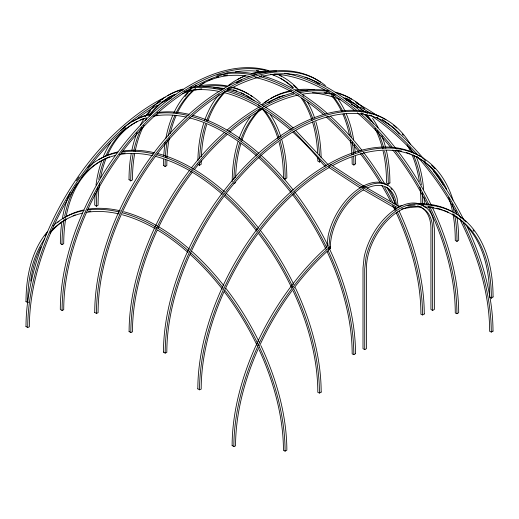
<?xml version="1.0" encoding="UTF-8"?>
<svg xmlns="http://www.w3.org/2000/svg" width="519" height="519" viewBox="0 0 519 519"><rect width="100%" height="100%" fill="white"/><g stroke="black" fill="none" stroke-linecap="round" stroke-linejoin="round"><path stroke-width="0.78" d="M329.15 165.613L361.743 186.918L397.768 207.717L399.487 206.724L363.462 185.925L330.869 164.62L329.15 165.613L329.033 167.527L360.355 188.001M326.918 247.115L328.092 236.158A49.266 28.441 -60 0 1 353.601 192.731A49.266 28.441 -60 0 1 387.622 185.277M395.991 209.91L394.842 209.248L395.141 207.795M279.086 142.414A180.878 104.429 -60 0 1 283.445 178.121L285.158 179.113L286.851 177.881A183.201 105.772 -60 0 0 281.7 139.52M317.777 157.679A180.878 104.429 -60 0 1 317.81 161.065L319.529 162.058L320.651 161.234M352.038 157.283A180.878 104.429 -60 0 1 352.174 164.03L353.893 165.023L355.58 163.79M383.087 151.048A180.878 104.429 -60 0 1 386.545 183.142L388.264 184.135L389.951 182.902M420.046 187.08A180.878 104.429 -60 0 1 420.909 203.714L422.628 204.707L424.315 203.474A183.201 105.772 -60 0 0 424.153 197.557M452.918 213.569A180.878 104.429 -60 0 1 455.273 240.427L456.992 241.419L458.686 240.187A183.201 105.772 -60 0 0 456.785 216.306M452.179 214.366A180.878 104.429 -60 0 1 489.644 297.173L491.363 298.166L493.05 296.933M129.049 179.665L130.736 180.897L132.455 179.905A180.878 104.429 60 0 1 134.674 153.806M95.172 193.23A183.201 105.772 60 0 0 94.73 205.031L96.372 206.238L98.091 205.245A180.878 104.429 60 0 1 99.667 183.032M163.42 165.321L165.107 166.554L166.826 165.561A180.878 104.429 60 0 1 166.904 160.488M61.858 221.911A183.201 105.772 60 0 0 60.366 243.456L62.008 244.663L63.727 243.671A180.878 104.429 60 0 1 65.803 218.343M197.784 164.062L199.471 165.295L201.19 164.302A180.878 104.429 60 0 1 201.223 160.916M25.95 301.494L27.637 302.726L28.785 302.064M233.842 183.681L235.555 182.688M361.743 186.918L363.462 185.925M329.909 246.804L330.356 248.465L328.637 249.451L329.812 237.151A49.266 28.441 -60 0 1 363.462 187.91A49.266 28.441 -60 0 1 397.106 198.297L398.086 206.303M355.58 353.647L353.867 354.639L352.174 353.926A180.878 104.429 60 0 0 327.145 251.702M396.218 212.758A180.878 104.429 60 0 1 420.909 314.242L422.596 314.962L424.315 313.969M425.463 207.535A49.266 28.441 -60 0 0 391.028 212.446A49.266 28.441 -60 0 0 364.176 256.996L363.002 267.953L363.002 348.664L364.721 349.657L366.44 348.664L366.44 268.083A46.814 27.027 -60 0 1 399.546 210.746A46.814 27.027 -60 0 1 432.645 229.859L432.645 310.44L430.932 309.447L430.932 228.866A46.814 27.027 -60 0 0 421.902 207.84M432.645 310.44L434.364 309.447L434.364 228.736L433.196 219.128A49.266 28.441 -60 0 0 399.546 208.742A49.266 28.441 -60 0 0 365.895 257.988L364.721 268.946L364.721 349.657M321.216 392.072L319.496 393.065L317.81 392.351A180.878 104.429 60 0 0 293.118 290.867M493.05 331.09L491.331 332.082L489.644 331.362A180.878 104.429 60 0 0 460.321 220.335M94.685 312.438L96.404 313.431L98.091 312.71A180.878 104.429 -60 0 1 261.557 76.475M232.149 445.574L233.868 446.567L235.555 445.847A180.878 104.429 -60 0 1 330.356 248.465M363.073 189.669L396.38 208.904M129.049 331.55L130.769 332.543L132.455 331.823A180.878 104.429 -60 0 1 157.147 230.345M163.42 352.122L165.133 353.115L166.826 352.395A180.878 104.429 -60 0 1 256.587 159.605A180.878 104.429 -60 0 1 399.877 133.766M197.784 388.835L199.504 389.827L201.19 389.107A180.878 104.429 -60 0 1 329.091 167.579M25.95 326.529L27.669 327.521L29.356 326.801A180.878 104.429 -60 0 1 126.046 127.758M295.564 130.288L328.092 164.627M293.845 131.281L326.373 165.619M325.238 166.554L322.591 163.757A180.878 104.429 60 0 0 292.885 132.215M394.842 208.035L394.842 209.248M330.356 248.51L330.356 247.245A46.814 27.027 -60 0 1 363.462 189.909M390.963 188.371A49.266 28.441 -60 0 1 391.91 189.61M417.594 205.9A46.814 27.027 -60 0 1 419.839 206.718M165.107 166.554A180.878 104.429 60 0 1 165.243 159.8M165.366 157.302A180.878 104.429 60 0 1 167.319 140.461M168.227 135.933A180.878 104.429 60 0 1 175.007 115.289M176.032 113.136A180.878 104.429 60 0 1 195.462 88.554M197.986 86.679A180.878 104.429 60 0 1 249.289 76.364M254.991 77.435A180.878 104.429 60 0 1 323.59 114.647M326.114 116.853A180.878 104.429 60 0 1 358.927 151.898M360.4 153.78A180.878 104.429 60 0 1 379.726 181.903M381.815 185.387A180.878 104.429 60 0 1 390.47 201.028M392.688 205.401A180.878 104.429 60 0 1 395.18 210.545M185.011 96.502A183.201 105.772 60 0 1 188.209 92.745M226.641 72.803A183.201 105.772 60 0 1 256.211 74.314M261.193 75.527A183.201 105.772 60 0 1 327.638 113.7M330.532 116.288A183.201 105.772 60 0 1 361.964 150.328M363.423 152.216A183.201 105.772 60 0 1 385.124 184.42M387.142 187.904A183.201 105.772 60 0 1 395.549 203.656M399.079 210.98A183.201 105.772 60 0 1 424.27 313.937M163.466 165.353A183.201 105.772 60 0 1 163.576 159.404M163.738 156.044A183.201 105.772 60 0 1 165.191 142.219M165.859 138.339A183.201 105.772 60 0 1 172.821 115.16M173.826 112.941A183.201 105.772 60 0 1 191.115 89.164M194.826 86.096A183.201 105.772 60 0 1 196.104 85.148M216.864 75.385A183.201 105.772 60 0 1 254.492 75.307M259.474 76.52A183.201 105.772 60 0 1 325.296 114.141M327.677 116.256A183.201 105.772 60 0 1 360.244 151.321M361.704 153.209A183.201 105.772 60 0 1 382.172 183.33M384.624 187.502A183.201 105.772 60 0 1 393.097 203.189M394.907 206.834A183.201 105.772 60 0 1 395.971 209.034M397.359 211.973A183.201 105.772 60 0 1 422.55 314.929M166.995 157.977A180.878 104.429 60 0 1 169.324 137.944M170.277 133.461A180.878 104.429 60 0 1 176.071 115.769M177.401 112.857A180.878 104.429 60 0 1 195.339 89.067M198.433 86.608A180.878 104.429 60 0 1 204.285 82.761M208.411 80.588A180.878 104.429 60 0 1 211.999 79.005M216.481 77.402A180.878 104.429 60 0 1 218.784 76.721M223.501 75.612A180.878 104.429 60 0 1 227.517 74.95M199.471 165.295A180.878 104.429 60 0 1 199.491 162.752M199.607 158.548A180.878 104.429 60 0 1 205.511 123.937M206.601 120.804A180.878 104.429 60 0 1 225.032 91.474M227.387 89.32A180.878 104.429 60 0 1 229.21 87.789M236.936 82.495A180.878 104.429 60 0 1 241.763 79.984M274.077 74.113A180.878 104.429 60 0 1 327.372 91.448M328.676 92.207A180.878 104.429 60 0 1 354.769 110.696M357.325 112.85A180.878 104.429 60 0 1 390.813 147.526M392.805 150.017A180.878 104.429 60 0 1 427.053 204.142M428.136 206.348A180.878 104.429 60 0 1 455.273 312.983L456.967 313.703L458.686 312.71A183.201 105.772 60 0 0 432.755 208.255M229.035 85.343A183.201 105.772 60 0 1 230.28 84.338M237.475 79.465A183.201 105.772 60 0 1 244.553 75.969M251.384 73.568A183.201 105.772 60 0 1 276.692 71.064M296.278 74.464A183.201 105.772 60 0 1 361.38 111.89M364.332 114.517A183.201 105.772 60 0 1 395.841 148.453M397.788 150.958A183.201 105.772 60 0 1 431.347 205.316M197.869 160.689A183.201 105.772 60 0 1 203.682 123.256M204.48 120.856A183.201 105.772 60 0 1 219.226 94.322M228.561 85.33A183.201 105.772 60 0 1 245.824 75.8M252.818 73.737A183.201 105.772 60 0 1 270.23 71.869M284.73 73.237A183.201 105.772 60 0 1 356.514 110.177M360.913 113.985A183.201 105.772 60 0 1 392.156 146.974M395.095 150.692A183.201 105.772 60 0 1 428.558 204.116M429.985 207.042A183.201 105.772 60 0 1 456.915 313.671M201.366 156.719A180.878 104.429 60 0 1 206.718 124.541M207.762 121.368A180.878 104.429 60 0 1 225.045 92.187M227.328 89.93A180.878 104.429 60 0 1 230.313 87.296M236.664 82.703A180.878 104.429 60 0 1 238.656 81.502M148.103 114.102A183.207 105.779 60 0 1 150.588 110.774M157.821 102.989A183.207 105.779 60 0 1 159.028 101.912M161.506 99.869A183.207 105.779 60 0 1 163.414 98.428M167.358 95.801A183.207 105.779 60 0 1 182.623 89.112M190.616 87.335A183.207 105.779 60 0 1 223.494 89.002M227.543 90.034A183.207 105.779 60 0 1 293.267 128.05M129.023 179.652A183.207 105.779 60 0 1 131.281 153.39M131.871 150.335A183.207 105.779 60 0 1 137.126 132.475M140.448 125.053A183.207 105.779 60 0 1 143.886 118.89M145.112 116.963A183.207 105.779 60 0 1 180.904 90.105M189.714 88.204A183.207 105.779 60 0 1 221.775 89.995M225.823 91.026A183.207 105.779 60 0 1 292.171 129.594M135.109 151.529A180.878 104.429 60 0 1 144.094 125.079M149.595 115.951A180.878 104.429 60 0 1 169.921 97.098M171.951 95.976A180.878 104.429 60 0 1 174.04 94.925M186.762 90.468A180.878 104.429 60 0 1 189.13 89.956M130.736 180.897A180.878 104.429 60 0 1 133.098 154.033M133.701 151.016A180.878 104.429 60 0 1 141.668 127.479M145.404 120.693A180.878 104.429 60 0 1 146.618 118.786M148.836 115.614A180.878 104.429 60 0 1 175.915 94.341M184.258 91.649A180.878 104.429 60 0 1 218.992 91.435M223.079 92.343A180.878 104.429 60 0 1 290.484 130.087M27.637 302.726A180.878 104.429 60 0 1 44.777 238.772M50.388 231.785A180.878 104.429 60 0 1 82.729 213.114M85.914 212.485A180.878 104.429 60 0 1 119.156 213.977M122.439 214.801A180.878 104.429 60 0 1 155.538 228.879M156.842 229.638A180.878 104.429 60 0 1 188.014 252.474M190.356 254.557A180.878 104.429 60 0 1 222.443 289.323M224.396 291.86A180.878 104.429 60 0 1 257.366 345.985M259.091 349.67A180.878 104.429 60 0 1 283.445 450.414L285.132 451.134L286.851 450.142A183.201 105.772 60 0 0 260.921 345.68M45.062 236.002A183.201 105.772 60 0 1 46.029 234.646M57.817 222.262A183.201 105.772 60 0 1 59.075 221.276M62.968 218.538A183.201 105.772 60 0 1 83.501 209.994M88.353 209.092A183.201 105.772 60 0 1 120.402 210.863M123.723 211.7A183.201 105.772 60 0 1 157.257 225.96M158.548 226.712A183.201 105.772 60 0 1 189.545 249.321M191.933 251.436A183.201 105.772 60 0 1 224.007 285.878M225.953 288.389A183.201 105.772 60 0 1 259.513 342.748M26.002 301.526A183.201 105.772 60 0 1 47.391 231.753M53.048 225.882A183.201 105.772 60 0 1 84.195 210.493M87.458 209.968A183.201 105.772 60 0 1 119.513 212.057M122.724 212.887A183.201 105.772 60 0 1 189.078 251.41M190.778 252.941A183.201 105.772 60 0 1 223.267 288.123M225.207 290.646A183.201 105.772 60 0 1 258.501 345.206M259.545 347.412A183.201 105.772 60 0 1 285.08 451.102M30.712 281.097A180.878 104.429 60 0 1 40.988 246.908M49.973 233.232A180.878 104.429 60 0 1 66.153 219.323M73.082 215.787A180.878 104.429 60 0 1 75.268 214.892M88.431 211.356A180.878 104.429 60 0 1 90.857 211.012M96.372 206.238A180.878 104.429 60 0 1 97.514 187.19M98.727 179.379A180.878 104.429 60 0 1 104.676 158.684M105.941 155.706A180.878 104.429 60 0 1 146.793 117.839M153.047 116.288A180.878 104.429 60 0 1 186.256 117.119M189.532 117.884A180.878 104.429 60 0 1 256.749 155.979M258.52 157.555A180.878 104.429 60 0 1 291.178 192.834M292.638 194.735A180.878 104.429 60 0 1 326.101 249.49M123.503 128.394A183.201 105.772 60 0 1 125.319 126.798M132.364 121.621A183.201 105.772 60 0 1 151.431 113.687M157.088 112.604A183.201 105.772 60 0 1 189.137 114.375M192.458 115.205A183.201 105.772 60 0 1 258.903 153.377M260.661 154.947A183.201 105.772 60 0 1 293.229 190.012M294.688 191.9A183.201 105.772 60 0 1 327.891 245.526M329.656 249.191A183.201 105.772 60 0 1 355.534 353.621M96.002 185.075A183.201 105.772 60 0 1 101.938 160.215M103.443 156.355A183.201 105.772 60 0 1 110.807 142.368M120.603 130.496A183.201 105.772 60 0 1 150.516 114.491M157.01 113.376A183.201 105.772 60 0 1 188.248 115.562M191.459 116.399A183.201 105.772 60 0 1 257.807 154.922M259.513 156.453A183.201 105.772 60 0 1 291.996 191.634M293.456 193.522A183.201 105.772 60 0 1 326.886 247.985M328.28 250.917A183.201 105.772 60 0 1 353.815 354.613M100.595 177.621A180.878 104.429 60 0 1 106.09 158.451M107.336 155.447A180.878 104.429 60 0 1 134.888 122.834M135.55 122.439A180.878 104.429 60 0 1 137.587 121.316M140.383 119.934A180.878 104.429 60 0 1 144.003 118.397M155.564 115.147A180.878 104.429 60 0 1 157.971 114.744M62.008 244.663A180.878 104.429 60 0 1 64.084 219.336M64.654 216.287A180.878 104.429 60 0 1 77.072 183.817M81.087 178.069A180.878 104.429 60 0 1 115.523 155.415M119.48 154.565A180.878 104.429 60 0 1 152.709 155.726M155.162 156.31A180.878 104.429 60 0 1 189.909 170.816M190.557 171.192A180.878 104.429 60 0 1 222.385 194.404M224.721 196.493A180.878 104.429 60 0 1 256.808 231.26M258.76 233.797A180.878 104.429 60 0 1 291.73 287.915M89.735 166.281A183.201 105.772 60 0 1 92.187 164.199M98.662 159.631A183.201 105.772 60 0 1 117.865 151.924M122.718 151.029A183.201 105.772 60 0 1 154.772 152.8M158.087 153.63A183.201 105.772 60 0 1 224.539 191.803M226.297 193.373A183.201 105.772 60 0 1 258.864 228.438M260.324 230.326A183.201 105.772 60 0 1 293.884 284.684M295.285 287.617A183.201 105.772 60 0 1 321.17 392.046M62.481 217.986A183.201 105.772 60 0 1 70.052 192.523M76.436 180.794A183.201 105.772 60 0 1 79.173 176.914M87.419 167.812A183.201 105.772 60 0 1 117.755 152.58M121.822 151.905A183.201 105.772 60 0 1 153.883 153.987M157.095 154.824A183.201 105.772 60 0 1 223.442 193.347M225.149 194.872A183.201 105.772 60 0 1 257.632 230.06M259.571 232.583A183.201 105.772 60 0 1 292.872 287.143M293.916 289.343A183.201 105.772 60 0 1 319.451 393.039M66.224 216.047A180.878 104.429 60 0 1 80.439 180.327M80.86 179.717A180.878 104.429 60 0 1 100.517 161.26M101.186 160.864A180.878 104.429 60 0 1 103.223 159.742M106.012 158.36A180.878 104.429 60 0 1 109.639 156.822M121.193 153.572A180.878 104.429 60 0 1 125.228 152.949M384.112 121.303A180.878 104.429 -60 0 1 399.241 133.98M407.032 144.82A180.878 104.429 -60 0 1 410.672 151.73M411.982 154.662A180.878 104.429 -60 0 1 419.333 181.501M361.029 113.213A180.878 104.429 -60 0 1 363.436 113.616M369.716 115.095A180.878 104.429 -60 0 1 372.006 115.802M376.463 117.456A180.878 104.429 -60 0 1 378.617 118.41M409.517 147.143A180.878 104.429 -60 0 1 412.047 152.002M413.384 154.915A180.878 104.429 -60 0 1 421.383 184.868M422.207 192.971A180.878 104.429 -60 0 1 422.628 204.707M165.185 353.082A183.201 105.772 -60 0 1 265.079 150.017A183.201 105.772 -60 0 1 410.613 144.762M416.173 156.355A183.201 105.772 -60 0 1 423.627 189.227M163.466 352.09A183.201 105.772 -60 0 1 244.423 166.91A183.201 105.772 -60 0 1 385.967 119.681M393.681 125.267A183.201 105.772 -60 0 1 396.678 127.979M402.206 134.012A183.201 105.772 -60 0 1 403.237 135.31M246.648 95.71A180.878 104.429 -60 0 1 252.468 99.642M258.456 104.857A180.878 104.429 -60 0 1 260.142 106.59M262.303 109.003A180.878 104.429 -60 0 1 278.158 139.163M233.018 89.729A180.878 104.429 -60 0 1 236.794 90.994M241.153 92.81A180.878 104.429 -60 0 1 244.631 94.562M229.281 89.326A180.878 104.429 -60 0 1 254.18 100.634M262.958 108.769A180.878 104.429 -60 0 1 279.378 138.554M280.117 140.96A180.878 104.429 -60 0 1 285.158 179.113M137.626 118.358A180.878 104.429 -60 0 1 157.257 105.266M163.174 102.009A180.878 104.429 -60 0 1 171.354 98.033M182.429 93.628A180.878 104.429 -60 0 1 192.004 90.76M195.28 89.995A180.878 104.429 -60 0 1 201.787 88.801M213.666 87.841A180.878 104.429 -60 0 1 224.468 88.502M231.02 87.374A183.201 105.772 -60 0 1 260.343 102.82M270.308 114.615A183.201 105.772 -60 0 1 280.954 137.074M27.715 327.489A183.201 105.772 -60 0 1 161 101.244M167.767 97.767A183.201 105.772 -60 0 1 175.299 94.38M203.189 86.543A183.201 105.772 -60 0 1 226.978 86.602M232.467 87.166A183.201 105.772 -60 0 1 248.504 94.088M250.495 95.36A183.201 105.772 -60 0 1 252.448 96.716M26.002 326.496A183.201 105.772 -60 0 1 165.295 97.137M179.555 91.078A183.201 105.772 -60 0 1 183.252 89.813M199.828 85.791A183.201 105.772 -60 0 1 227.698 86.044M349.079 100.342A180.878 104.429 -60 0 1 362.126 110.45M365.927 114.647A180.878 104.429 -60 0 1 370.663 121.037M374.906 128.316A180.878 104.429 -60 0 1 382.555 148.869M325.854 92.531A180.878 104.429 -60 0 1 328.268 92.901M329.87 93.199A180.878 104.429 -60 0 1 335.352 94.523M346.355 98.857A180.878 104.429 -60 0 1 348.411 99.959M343.812 97.877A180.878 104.429 -60 0 1 363.274 110.871M367.121 115.017A180.878 104.429 -60 0 1 373.596 123.937M377.332 130.717A180.878 104.429 -60 0 1 383.904 148.428M384.631 151.308A180.878 104.429 -60 0 1 388.264 184.135M158.185 228.126A180.878 104.429 -60 0 1 192.478 171.997M194.437 169.479A180.878 104.429 -60 0 1 227.257 134.434M229.774 132.228A180.878 104.429 -60 0 1 262.569 109.035M265.533 107.427A180.878 104.429 -60 0 1 298.38 95.016M302.454 94.218A180.878 104.429 -60 0 1 335.521 95.087M337.285 93.18A183.201 105.772 -60 0 1 364.61 108.964M372.558 118.403A183.201 105.772 -60 0 1 378.13 127.648M381.809 135.783A183.201 105.772 -60 0 1 385.87 148.453M386.402 150.646A183.201 105.772 -60 0 1 389.899 182.935M130.82 332.51A183.201 105.772 -60 0 1 191.66 170.79M192.633 169.531A183.201 105.772 -60 0 1 226.258 133.331M228.697 131.177A183.201 105.772 -60 0 1 260.356 108.361M263.347 106.674A183.201 105.772 -60 0 1 293.897 94.101M299.703 92.713A183.201 105.772 -60 0 1 329.267 91.493M335.566 92.187A183.201 105.772 -60 0 1 351.603 99.11M355.547 101.737A183.201 105.772 -60 0 1 359.317 104.695M129.101 331.518A183.201 105.772 -60 0 1 189.941 169.797M191.407 167.916A183.201 105.772 -60 0 1 224.539 132.339M226.985 130.185A183.201 105.772 -60 0 1 258.644 107.368M262.38 105.273A183.201 105.772 -60 0 1 293.838 92.674M297.984 91.72A183.201 105.772 -60 0 1 328.365 90.63M233.894 179.444A180.878 104.429 60 0 1 239.622 143.114M240.686 139.961A180.878 104.429 60 0 1 261.154 108.224M268.005 102.924A180.878 104.429 60 0 1 284.263 95.282M312.399 92.778A180.878 104.429 60 0 1 340.237 99.518M351.363 104.332A180.878 104.429 60 0 1 358.052 107.764M363.041 110.592A180.878 104.429 60 0 1 367.614 113.376M372.201 116.366A180.878 104.429 60 0 1 414.545 153.494M417.263 156.53A180.878 104.429 60 0 1 457.304 214.535M264.645 102.717A183.201 105.772 60 0 1 268.505 99.92M270.496 98.649A183.201 105.772 60 0 1 291.302 90.604M295.376 89.93A183.201 105.772 60 0 1 314.28 89.716M345.42 97.955A183.201 105.772 60 0 1 350.688 100.264M355.963 102.833A183.201 105.772 60 0 1 377.767 116.087M382.321 119.396A183.201 105.772 60 0 1 389.412 124.93M399.267 133.415A183.201 105.772 60 0 1 425.671 161.208M433.125 170.608A183.201 105.772 60 0 1 464.278 220.783M467.119 226.634A183.201 105.772 60 0 1 492.998 331.064M232.201 181.618A183.201 105.772 60 0 1 238.046 141.642M238.844 139.235A183.201 105.772 60 0 1 250.515 116.593M261.68 104.715A183.201 105.772 60 0 1 291.204 91.299M295.305 90.715A183.201 105.772 60 0 1 307.748 90.345M324.057 92.616A183.201 105.772 60 0 1 326.542 93.212M331.829 94.679A183.201 105.772 60 0 1 334.768 95.606M345.959 99.908A183.201 105.772 60 0 1 353.491 103.443M360.251 107.05A183.201 105.772 60 0 1 371.481 113.953M377.352 118.008A183.201 105.772 60 0 1 417.068 154.175M423.952 162.2A183.201 105.772 60 0 1 460.723 218.142M463.285 223.228A183.201 105.772 60 0 1 491.285 332.056M235.632 177.615A180.878 104.429 60 0 1 240.842 143.724M241.595 141.33A180.878 104.429 60 0 1 262.283 107.77M269.076 102.366A180.878 104.429 60 0 1 272.352 100.271M277.14 97.708A180.878 104.429 60 0 1 279.28 96.735M418.483 158.016A180.878 104.429 -60 0 1 443.278 184.907M448.708 197.492A180.878 104.429 -60 0 1 452.471 211.298M396.198 150.056A180.878 104.429 -60 0 1 401.758 151.185M406.377 152.515A180.878 104.429 -60 0 1 410.101 153.871M414.396 155.797A180.878 104.429 -60 0 1 416.465 156.868M332.783 165.509A180.878 104.429 -60 0 1 446.755 189.435M452.185 204.077A180.878 104.429 -60 0 1 454.19 212.29M454.638 214.561A180.878 104.429 -60 0 1 456.992 241.419M199.549 389.795A183.201 105.772 -60 0 1 310.154 178.186A183.201 105.772 -60 0 1 453.042 200.191M455.637 210.169A183.201 105.772 -60 0 1 456.24 213.205M197.83 388.809A183.201 105.772 -60 0 1 278.787 203.623A183.201 105.772 -60 0 1 420.338 156.394M422.33 157.666A183.201 105.772 -60 0 1 423.634 158.561M431.626 165.256A183.201 105.772 -60 0 1 434.987 168.831M428.143 206.452A180.878 104.429 -60 0 1 433.761 207.386M436.907 208.125A180.878 104.429 -60 0 1 442.246 209.773M443.732 210.325A180.878 104.429 -60 0 1 448.76 212.537M425.184 207.016A180.878 104.429 -60 0 1 491.363 298.166M401.479 209.04A180.878 104.429 -60 0 1 421.409 206.886M233.848 446.58A183.155 105.746 -60 0 1 329.922 246.843M232.129 445.587A183.155 105.746 -60 0 1 327.067 246.862M422.174 204.707A183.155 105.746 -60 0 1 493.069 296.92M407.752 205.816A183.155 105.746 -60 0 1 415.064 204.953M459.964 216.65A183.155 105.746 -60 0 1 463.071 219.18M464.868 220.809A183.155 105.746 -60 0 1 466.036 221.931M473.023 230.021A183.155 105.746 -60 0 1 473.996 231.37M398.598 206.29A183.155 105.746 -60 0 1 401.914 205.563M418.898 203.714A183.155 105.746 -60 0 1 453.392 212.271M367.056 188.06A46.814 27.027 -60 0 1 396.367 204.979M385.812 187.009A46.814 27.027 -60 0 1 394.648 203.986M314.715 81.23A180.878 104.429 -60 0 1 318.011 83.274M331.563 95.535A180.878 104.429 -60 0 1 341.599 111.326M342.929 114.238A180.878 104.429 -60 0 1 349.527 135.654M350.357 140.253A180.878 104.429 -60 0 1 351.914 154.779M304.997 77.11A180.878 104.429 -60 0 1 319.73 84.266M332.757 95.905A180.878 104.429 -60 0 1 342.968 111.604M343.993 113.765A180.878 104.429 -60 0 1 351.395 137.405M352.2 142.031A180.878 104.429 -60 0 1 353.53 154.117M353.679 156.602A180.878 104.429 -60 0 1 353.893 165.023M263.191 76.085A180.878 104.429 -60 0 1 295.622 74.781M96.45 313.405A183.201 105.772 -60 0 1 181.929 123.613A183.201 105.772 -60 0 1 325.432 85.557M338.193 99.291A183.201 105.772 -60 0 1 345.174 111.416M346.179 113.635A183.201 105.772 -60 0 1 353.679 139.909M354.367 144.665A183.201 105.772 -60 0 1 355.158 152.846M355.353 156.193A183.201 105.772 -60 0 1 355.534 163.822M94.73 312.412A183.201 105.772 -60 0 1 177.933 124.91A183.201 105.772 -60 0 1 320.534 82.164M281.013 78.648A180.878 104.429 -60 0 1 292.826 87.802M301.513 98.331A180.878 104.429 -60 0 1 312.029 120.499M312.522 122.101A180.878 104.429 -60 0 1 317.596 152.644M256.308 70.344A180.878 104.429 -60 0 1 258.734 70.688M271.898 74.217A180.878 104.429 -60 0 1 274.084 75.112M270.626 74.139A180.878 104.429 -60 0 1 293.391 87.679M303.232 99.324A180.878 104.429 -60 0 1 312.957 119.123M313.995 122.289A180.878 104.429 -60 0 1 319.393 155.304M319.509 159.515A180.878 104.429 -60 0 1 319.529 162.058M227.186 73.503A180.878 104.429 -60 0 0 63.727 309.739L62.033 310.459L60.314 309.467A183.201 105.772 -60 0 1 132.488 133.934A183.201 105.772 -60 0 1 268.394 70.558M235.347 71.862A180.878 104.429 -60 0 1 262.056 71.953M278.346 74.678A183.201 105.772 -60 0 1 298.14 89.236M302.856 94.971A183.201 105.772 -60 0 1 303.823 96.32M307.514 102.113A183.201 105.772 -60 0 1 314.793 118.41M315.824 121.641A183.201 105.772 -60 0 1 321.131 157.445M62.085 310.433A183.201 105.772 -60 0 1 131.605 137.963A183.201 105.772 -60 0 1 265.384 70.312M293.579 85.324A183.201 105.772 -60 0 1 296.42 88.243M279.462 75.086A183.201 105.772 -60 0 1 281.525 76.228"/></g></svg>
